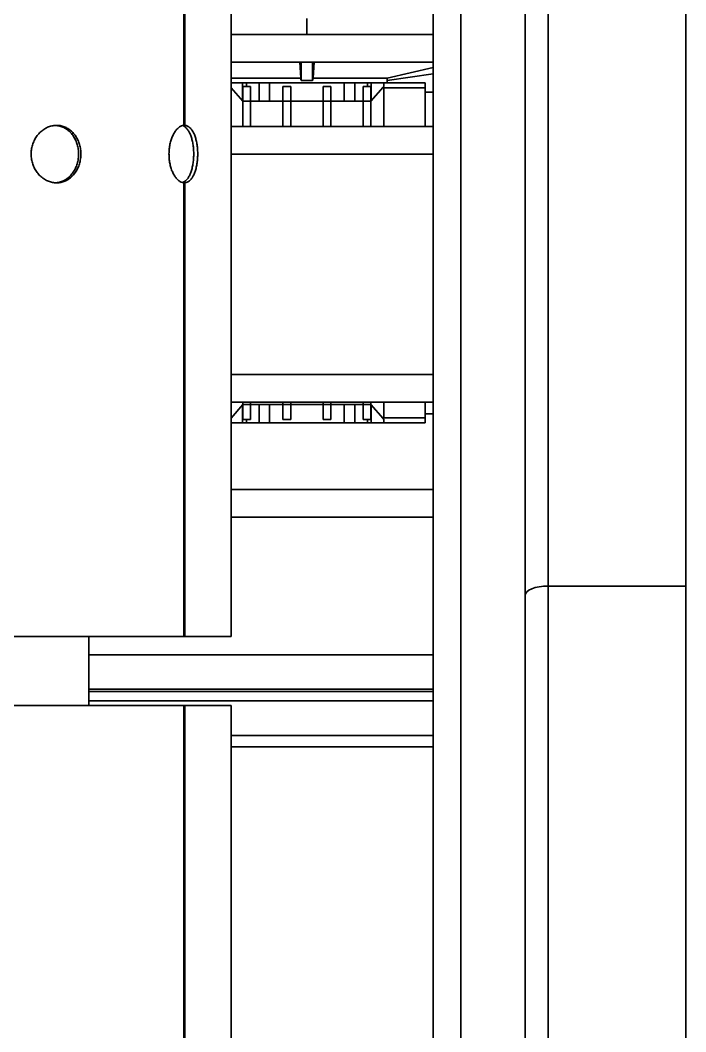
# Model space of a CAD drawing. Header units: millimetres. Extents: x -1052 to 3351, y 0 to 2015.
# Drawn here: x -363.04 to -358.75, y 1708.83 to 1715.34 of the extents above; entities that cross this region are included whole.
import ezdxf

# ---------------------------------------------------------------- set-up
doc = ezdxf.new("R2010")
doc.units = ezdxf.units.MM

msp = doc.modelspace()

# ---------------------------------------------------------------- linework, layer by layer
at = {"color": 7, "linetype": 'Continuous', "lineweight": 35}
for p, q in [((-360.2004, 1726.8775), (-360.2004, 1700.8264)), ((-360.2004, 1726.8775), (-360.2004, 1700.8264)), ((-359.6383, 1711.6983), (-359.6383, 1721.0172)), ((-359.6383, 1711.6983), (-359.6383, 1721.0172)), ((-358.7508, 1711.6983), (-358.7508, 1721.0172)), ((-358.7508, 1711.6983), (-358.7508, 1721.0172)), ((-359.7863, 1711.6371), (-359.7863, 1720.808)), ((-359.7863, 1711.6371), (-359.7863, 1720.808)), ((-360.3779, 1719.464), (-360.3779, 1714.6567)), ((-360.3779, 1719.464), (-360.3779, 1714.6567)), ((-361.9845, 1714.6639), (-361.9845, 1717.5855)), ((-361.9845, 1714.6639), (-361.9845, 1717.5855)), ((-361.9772, 1717.5855), (-361.9772, 1714.6639)), ((-361.9772, 1717.5855), (-361.9772, 1714.6639)), ((-361.6796, 1711.3729), (-361.6796, 1717.5855)), ((-361.6796, 1711.3729), (-361.6796, 1717.5855)), ((-361.1915, 1715.3519), (-361.1915, 1715.2484)), ((-361.1915, 1715.3519), (-361.1915, 1715.2484)), ((-360.3779, 1715.2484), (-361.6796, 1715.2484)), ((-361.1915, 1715.2484), (-361.6796, 1715.2484)), ((-360.3779, 1715.2484), (-361.6796, 1715.2484)), ((-361.1915, 1715.2484), (-361.6796, 1715.2484)), ((-360.3779, 1715.2484), (-361.1915, 1715.2484)), ((-360.3779, 1715.2484), (-361.1915, 1715.2484)), ((-360.3779, 1715.0709), (-361.6796, 1715.0709)), ((-360.3779, 1715.0709), (-361.6796, 1715.0709)), ((-361.2379, 1715.0709), (-361.2311, 1714.9673)), ((-361.2379, 1715.0709), (-361.2311, 1714.9673)), ((-361.2285, 1714.9525), (-361.2285, 1715.0709)), ((-361.2285, 1714.9525), (-361.2285, 1715.0709)), ((-361.1545, 1714.9525), (-361.1545, 1715.0709)), ((-361.1545, 1714.9525), (-361.1545, 1715.0709)), ((-361.1451, 1715.0709), (-361.1519, 1714.9673)), ((-361.1451, 1715.0709), (-361.1519, 1714.9673)), ((-360.3779, 1715.0367), (-360.6753, 1714.9673)), ((-360.3779, 1715.0367), (-360.6753, 1714.9673)), ((-361.2311, 1714.9673), (-361.6796, 1714.9673)), ((-361.2311, 1714.9673), (-361.6796, 1714.9673)), ((-360.6753, 1714.9673), (-361.1519, 1714.9673)), ((-360.6753, 1714.9673), (-361.1519, 1714.9673)), ((-360.6751, 1714.9525), (-360.3779, 1714.9956)), ((-360.6751, 1714.9525), (-360.3779, 1714.9956)), ((-361.5814, 1714.9377), (-361.6796, 1714.9377)), ((-361.5814, 1714.9377), (-361.6796, 1714.9377)), ((-361.6796, 1714.9064), (-361.6042, 1714.8194)), ((-361.6796, 1714.9064), (-361.6042, 1714.8194)), ((-361.6055, 1714.9377), (-361.6055, 1714.8209)), ((-361.6055, 1714.9377), (-361.6055, 1714.8209)), ((-361.5546, 1714.9149), (-361.6042, 1714.9149)), ((-361.6042, 1714.9149), (-361.6042, 1714.8194)), ((-361.5546, 1714.9149), (-361.6042, 1714.9149)), ((-361.6042, 1714.9149), (-361.6042, 1714.8194)), ((-361.5814, 1714.9377), (-361.5814, 1714.9149)), ((-361.5814, 1714.9377), (-361.5814, 1714.9149)), ((-361.5325, 1714.9377), (-361.581, 1714.9377)), ((-361.5325, 1714.9377), (-361.581, 1714.9377)), ((-361.5546, 1714.9149), (-361.5546, 1714.8194)), ((-361.5546, 1714.9149), (-361.5546, 1714.8194)), ((-360.8505, 1714.9377), (-361.5325, 1714.9377)), ((-360.8505, 1714.9377), (-361.5325, 1714.9377)), ((-361.4993, 1714.9377), (-361.4993, 1714.8194)), ((-361.4993, 1714.9377), (-361.4993, 1714.8194)), ((-361.4318, 1714.9377), (-361.4318, 1714.8194)), ((-361.4318, 1714.9377), (-361.4318, 1714.8194)), ((-361.296, 1714.9149), (-361.3456, 1714.9149)), ((-361.3456, 1714.8194), (-361.3456, 1714.9149)), ((-361.296, 1714.9149), (-361.3456, 1714.9149)), ((-361.3456, 1714.8194), (-361.3456, 1714.9149)), ((-361.296, 1714.9149), (-361.296, 1714.8194)), ((-361.296, 1714.9149), (-361.296, 1714.8194)), ((-361.0374, 1714.9149), (-361.087, 1714.9149)), ((-361.087, 1714.8194), (-361.087, 1714.9149)), ((-361.0374, 1714.9149), (-361.087, 1714.9149)), ((-361.087, 1714.8194), (-361.087, 1714.9149)), ((-361.0374, 1714.9149), (-361.0374, 1714.8194)), ((-361.0374, 1714.9149), (-361.0374, 1714.8194)), ((-360.9511, 1714.9377), (-360.9511, 1714.8194)), ((-360.9511, 1714.9377), (-360.9511, 1714.8194)), ((-360.8837, 1714.9377), (-360.8837, 1714.8194)), ((-360.8837, 1714.9377), (-360.8837, 1714.8194)), ((-360.8019, 1714.9377), (-360.8505, 1714.9377)), ((-360.8019, 1714.9377), (-360.8505, 1714.9377)), ((-360.7788, 1714.9149), (-360.8284, 1714.9149)), ((-360.8284, 1714.8194), (-360.8284, 1714.9149)), ((-360.7788, 1714.9149), (-360.8284, 1714.9149)), ((-360.8284, 1714.8194), (-360.8284, 1714.9149)), ((-360.696, 1714.9377), (-360.8016, 1714.9377)), ((-360.8016, 1714.9149), (-360.8016, 1714.9377)), ((-360.696, 1714.9377), (-360.8016, 1714.9377)), ((-360.8016, 1714.9149), (-360.8016, 1714.9377)), ((-360.7788, 1714.9149), (-360.7788, 1714.8194)), ((-360.7788, 1714.9149), (-360.7788, 1714.8194)), ((-360.7788, 1714.8194), (-360.6998, 1714.9104)), ((-360.7788, 1714.8194), (-360.6998, 1714.9104)), ((-360.7775, 1714.8209), (-360.7775, 1714.9377)), ((-360.7775, 1714.8209), (-360.7775, 1714.9377)), ((-360.6998, 1714.9104), (-360.696, 1714.9149)), ((-360.6998, 1714.9104), (-360.696, 1714.9149)), ((-360.6998, 1714.9104), (-360.696, 1714.9049)), ((-360.6998, 1714.9104), (-360.696, 1714.9049)), ((-360.696, 1714.9377), (-360.696, 1714.9149)), ((-360.4297, 1714.9377), (-360.696, 1714.9377)), ((-360.696, 1714.9377), (-360.696, 1714.9149)), ((-360.4297, 1714.9377), (-360.696, 1714.9377)), ((-360.696, 1714.6567), (-360.696, 1714.9049)), ((-360.4297, 1714.9049), (-360.696, 1714.9049)), ((-360.696, 1714.6567), (-360.696, 1714.9049)), ((-360.4297, 1714.9049), (-360.696, 1714.9049)), ((-360.6738, 1714.9527), (-360.6738, 1714.9377)), ((-360.6738, 1714.9527), (-360.6738, 1714.9377)), ((-360.4297, 1714.9049), (-360.4297, 1714.9377)), ((-360.4297, 1714.9049), (-360.4297, 1714.9377)), ((-360.4297, 1714.6567), (-360.4297, 1714.9049)), ((-360.4297, 1714.6567), (-360.4297, 1714.9049)), ((-360.4297, 1714.8786), (-360.3779, 1714.8786)), ((-360.4297, 1714.8786), (-360.3779, 1714.8786)), ((-361.6042, 1714.6567), (-361.6042, 1714.8194)), ((-361.5546, 1714.8194), (-361.6042, 1714.8194)), ((-361.6042, 1714.6567), (-361.6042, 1714.8194)), ((-361.5546, 1714.8194), (-361.6042, 1714.8194)), ((-361.5546, 1714.6567), (-361.5546, 1714.8194)), ((-361.5546, 1714.8194), (-361.3456, 1714.8194)), ((-361.5546, 1714.6567), (-361.5546, 1714.8194)), ((-361.5546, 1714.8194), (-361.3456, 1714.8194)), ((-361.3456, 1714.6567), (-361.3456, 1714.8194)), ((-361.296, 1714.8194), (-361.3456, 1714.8194)), ((-361.3456, 1714.6567), (-361.3456, 1714.8194)), ((-361.296, 1714.8194), (-361.3456, 1714.8194)), ((-361.296, 1714.6567), (-361.296, 1714.8194)), ((-361.296, 1714.8194), (-361.087, 1714.8194)), ((-361.296, 1714.6567), (-361.296, 1714.8194)), ((-361.296, 1714.8194), (-361.087, 1714.8194)), ((-361.087, 1714.6567), (-361.087, 1714.8194)), ((-361.0374, 1714.8194), (-361.087, 1714.8194)), ((-361.087, 1714.6567), (-361.087, 1714.8194)), ((-361.0374, 1714.8194), (-361.087, 1714.8194)), ((-361.0374, 1714.6567), (-361.0374, 1714.8194)), ((-361.0374, 1714.8194), (-360.8284, 1714.8194)), ((-361.0374, 1714.6567), (-361.0374, 1714.8194)), ((-361.0374, 1714.8194), (-360.8284, 1714.8194)), ((-360.7788, 1714.8194), (-360.8284, 1714.8194)), ((-360.8284, 1714.6567), (-360.8284, 1714.8194)), ((-360.7788, 1714.8194), (-360.8284, 1714.8194)), ((-360.8284, 1714.6567), (-360.8284, 1714.8194)), ((-360.7788, 1714.6567), (-360.7788, 1714.8194)), ((-360.7788, 1714.6567), (-360.7788, 1714.8194)), ((-361.9772, 1714.6639), (-361.9845, 1714.6639)), ((-361.9772, 1714.6639), (-361.9845, 1714.6639)), ((-360.3779, 1714.6567), (-361.6796, 1714.6567)), ((-360.3779, 1714.6567), (-361.6796, 1714.6567)), ((-360.3779, 1714.6567), (-360.3779, 1714.4792)), ((-360.3779, 1714.6567), (-360.3779, 1714.4792)), ((-360.3779, 1714.4792), (-361.6796, 1714.4792)), ((-360.3779, 1714.4792), (-361.6796, 1714.4792)), ((-360.3779, 1714.4792), (-360.3779, 1713.0592)), ((-360.3779, 1714.4792), (-360.3779, 1713.0592)), ((-361.9845, 1714.2945), (-361.9772, 1714.2945)), ((-361.9845, 1711.3729), (-361.9845, 1714.2945)), ((-361.9845, 1714.2945), (-361.9772, 1714.2945)), ((-361.9845, 1711.3729), (-361.9845, 1714.2945)), ((-361.9772, 1714.2945), (-361.9772, 1711.3729)), ((-361.9772, 1714.2945), (-361.9772, 1711.3729)), ((-360.3779, 1713.0592), (-361.6796, 1713.0592)), ((-360.3779, 1713.0592), (-361.6796, 1713.0592)), ((-360.3779, 1713.0592), (-360.3779, 1712.8817)), ((-360.3779, 1713.0592), (-360.3779, 1712.8817)), ((-360.3779, 1712.8817), (-361.6796, 1712.8817)), ((-360.3779, 1712.8817), (-361.6796, 1712.8817)), ((-361.6042, 1712.8669), (-361.6042, 1712.8817)), ((-361.6042, 1712.8669), (-361.6042, 1712.8817)), ((-361.5546, 1712.8669), (-361.5546, 1712.8817)), ((-361.5546, 1712.8669), (-361.5546, 1712.8817)), ((-361.3456, 1712.8669), (-361.3456, 1712.8817)), ((-361.3456, 1712.8669), (-361.3456, 1712.8817)), ((-361.296, 1712.8669), (-361.296, 1712.8817)), ((-361.296, 1712.8669), (-361.296, 1712.8817)), ((-361.087, 1712.8669), (-361.087, 1712.8817)), ((-361.087, 1712.8669), (-361.087, 1712.8817)), ((-361.0374, 1712.8669), (-361.0374, 1712.8817)), ((-361.0374, 1712.8669), (-361.0374, 1712.8817)), ((-360.8284, 1712.8669), (-360.8284, 1712.8817)), ((-360.8284, 1712.8669), (-360.8284, 1712.8817)), ((-360.7788, 1712.8669), (-360.7788, 1712.8817)), ((-360.7788, 1712.8669), (-360.7788, 1712.8817)), ((-360.696, 1712.7814), (-360.696, 1712.8817)), ((-360.696, 1712.7814), (-360.696, 1712.8817)), ((-360.4297, 1712.7814), (-360.4297, 1712.8817)), ((-360.4297, 1712.7814), (-360.4297, 1712.8817)), ((-360.3779, 1712.8817), (-360.3779, 1705.2639)), ((-360.3779, 1712.8817), (-360.3779, 1705.2639)), ((-361.6042, 1712.8669), (-361.6796, 1712.7799)), ((-361.6042, 1712.8669), (-361.6796, 1712.7799)), ((-361.6055, 1712.7486), (-361.6055, 1712.8654)), ((-361.6055, 1712.7486), (-361.6055, 1712.8654)), ((-361.5546, 1712.8669), (-361.6042, 1712.8669)), ((-361.6042, 1712.8669), (-361.6042, 1712.7714)), ((-361.5546, 1712.8669), (-361.6042, 1712.8669)), ((-361.6042, 1712.8669), (-361.6042, 1712.7714)), ((-361.5546, 1712.8669), (-361.5546, 1712.7714)), ((-361.3456, 1712.8669), (-361.5546, 1712.8669)), ((-361.5546, 1712.8669), (-361.5546, 1712.7714)), ((-361.3456, 1712.8669), (-361.5546, 1712.8669)), ((-361.4993, 1712.7486), (-361.4993, 1712.8669)), ((-361.4993, 1712.7486), (-361.4993, 1712.8669)), ((-361.4318, 1712.7486), (-361.4318, 1712.8669)), ((-361.4318, 1712.7486), (-361.4318, 1712.8669)), ((-361.296, 1712.8669), (-361.3456, 1712.8669)), ((-361.3456, 1712.7714), (-361.3456, 1712.8669)), ((-361.296, 1712.8669), (-361.3456, 1712.8669)), ((-361.3456, 1712.7714), (-361.3456, 1712.8669)), ((-361.296, 1712.8669), (-361.296, 1712.7714)), ((-361.087, 1712.8669), (-361.296, 1712.8669)), ((-361.296, 1712.8669), (-361.296, 1712.7714)), ((-361.087, 1712.8669), (-361.296, 1712.8669)), ((-361.0374, 1712.8669), (-361.087, 1712.8669)), ((-361.087, 1712.7714), (-361.087, 1712.8669)), ((-361.0374, 1712.8669), (-361.087, 1712.8669)), ((-361.087, 1712.7714), (-361.087, 1712.8669)), ((-361.0374, 1712.8669), (-361.0374, 1712.7714)), ((-360.8284, 1712.8669), (-361.0374, 1712.8669)), ((-361.0374, 1712.8669), (-361.0374, 1712.7714)), ((-360.8284, 1712.8669), (-361.0374, 1712.8669)), ((-360.9511, 1712.7486), (-360.9511, 1712.8669)), ((-360.9511, 1712.7486), (-360.9511, 1712.8669)), ((-360.8837, 1712.7486), (-360.8837, 1712.8669)), ((-360.8837, 1712.7486), (-360.8837, 1712.8669)), ((-360.7788, 1712.8669), (-360.8284, 1712.8669)), ((-360.8284, 1712.7714), (-360.8284, 1712.8669)), ((-360.7788, 1712.8669), (-360.8284, 1712.8669)), ((-360.8284, 1712.7714), (-360.8284, 1712.8669)), ((-360.6998, 1712.7759), (-360.7788, 1712.8669)), ((-360.7788, 1712.8669), (-360.7788, 1712.7714)), ((-360.6998, 1712.7759), (-360.7788, 1712.8669)), ((-360.7788, 1712.8669), (-360.7788, 1712.7714)), ((-360.7775, 1712.8654), (-360.7775, 1712.7486)), ((-360.7775, 1712.8654), (-360.7775, 1712.7486)), ((-361.6796, 1712.7486), (-361.6055, 1712.7486)), ((-361.6796, 1712.7486), (-361.6055, 1712.7486)), ((-361.5814, 1712.7486), (-361.6055, 1712.7486)), ((-361.5814, 1712.7486), (-361.6055, 1712.7486)), ((-361.5546, 1712.7714), (-361.6042, 1712.7714)), ((-361.5546, 1712.7714), (-361.6042, 1712.7714)), ((-361.5814, 1712.7714), (-361.5814, 1712.7486)), ((-361.5814, 1712.7714), (-361.5814, 1712.7486)), ((-361.4993, 1712.7486), (-361.5814, 1712.7486)), ((-361.4993, 1712.7486), (-361.5814, 1712.7486)), ((-361.4318, 1712.7486), (-361.4993, 1712.7486)), ((-361.4318, 1712.7486), (-361.4993, 1712.7486)), ((-360.9511, 1712.7486), (-361.4318, 1712.7486)), ((-360.9511, 1712.7486), (-361.4318, 1712.7486)), ((-361.296, 1712.7714), (-361.3456, 1712.7714)), ((-361.296, 1712.7714), (-361.3456, 1712.7714)), ((-361.0374, 1712.7714), (-361.087, 1712.7714)), ((-361.0374, 1712.7714), (-361.087, 1712.7714)), ((-360.8837, 1712.7486), (-360.9511, 1712.7486)), ((-360.8837, 1712.7486), (-360.9511, 1712.7486)), ((-360.8016, 1712.7486), (-360.8837, 1712.7486)), ((-360.8016, 1712.7486), (-360.8837, 1712.7486)), ((-360.7788, 1712.7714), (-360.8284, 1712.7714)), ((-360.7788, 1712.7714), (-360.8284, 1712.7714)), ((-360.8016, 1712.7486), (-360.8016, 1712.7714)), ((-360.8016, 1712.7486), (-360.8016, 1712.7714)), ((-360.7775, 1712.7486), (-360.8016, 1712.7486)), ((-360.7775, 1712.7486), (-360.8016, 1712.7486)), ((-360.7775, 1712.7486), (-360.696, 1712.7486)), ((-360.7775, 1712.7486), (-360.696, 1712.7486)), ((-360.696, 1712.7814), (-360.6998, 1712.7759)), ((-360.696, 1712.7814), (-360.6998, 1712.7759)), ((-360.696, 1712.7714), (-360.6998, 1712.7759)), ((-360.696, 1712.7714), (-360.6998, 1712.7759)), ((-360.4297, 1712.7814), (-360.696, 1712.7814)), ((-360.4297, 1712.7814), (-360.696, 1712.7814)), ((-360.696, 1712.7714), (-360.696, 1712.7486)), ((-360.696, 1712.7714), (-360.696, 1712.7486)), ((-360.4297, 1712.7486), (-360.696, 1712.7486)), ((-360.4297, 1712.7486), (-360.696, 1712.7486)), ((-360.3779, 1712.8077), (-360.4297, 1712.8077)), ((-360.3779, 1712.8077), (-360.4297, 1712.8077)), ((-360.4297, 1712.7486), (-360.4297, 1712.7814)), ((-360.4297, 1712.7486), (-360.4297, 1712.7814)), ((-360.3779, 1712.3196), (-361.6796, 1712.3196)), ((-360.3779, 1712.3196), (-361.6796, 1712.3196)), ((-360.3779, 1712.1421), (-361.6796, 1712.1421)), ((-360.3779, 1712.1421), (-361.6796, 1712.1421)), ((-359.7863, 1699.7835), (-359.7863, 1711.6371)), ((-359.7863, 1699.7835), (-359.7863, 1711.6371)), ((-359.6383, 1711.6983), (-358.7508, 1711.6983)), ((-359.6383, 1699.7835), (-359.6383, 1711.6983)), ((-359.6383, 1711.6983), (-358.7508, 1711.6983)), ((-359.6383, 1699.7835), (-359.6383, 1711.6983)), ((-358.7508, 1699.7835), (-358.7508, 1711.6983)), ((-358.7508, 1699.7835), (-358.7508, 1711.6983)), ((-361.9845, 1711.3729), (-363.4548, 1711.3729)), ((-361.9845, 1711.3729), (-363.4548, 1711.3729)), ((-362.5967, 1710.9292), (-362.5967, 1711.3729)), ((-362.5967, 1710.9292), (-362.5967, 1711.3729)), ((-361.9845, 1711.3729), (-361.9772, 1711.3729)), ((-361.9845, 1711.3729), (-361.9772, 1711.3729)), ((-361.6796, 1711.3729), (-361.9772, 1711.3729)), ((-361.6796, 1711.3729), (-361.9772, 1711.3729)), ((-360.3779, 1711.2546), (-362.5967, 1711.2546)), ((-360.3779, 1711.2546), (-362.5967, 1711.2546)), ((-360.3779, 1711.0342), (-362.5967, 1711.0342)), ((-360.3779, 1711.0342), (-362.5967, 1711.0342)), ((-360.3779, 1711.0194), (-362.5967, 1711.0194)), ((-360.3779, 1711.0194), (-362.5967, 1711.0194)), ((-363.4548, 1710.9292), (-361.9845, 1710.9292)), ((-363.4548, 1710.9292), (-361.9845, 1710.9292)), ((-360.3779, 1710.9587), (-362.5967, 1710.9587)), ((-360.3779, 1710.9587), (-362.5967, 1710.9587)), ((-361.9845, 1710.9292), (-361.9772, 1710.9292)), ((-361.9845, 1708.0076), (-361.9845, 1710.9292)), ((-361.9845, 1710.9292), (-361.9772, 1710.9292)), ((-361.9845, 1708.0076), (-361.9845, 1710.9292)), ((-361.9772, 1710.9292), (-361.9772, 1708.0076)), ((-361.9772, 1710.9292), (-361.6796, 1710.9292)), ((-361.9772, 1710.9292), (-361.9772, 1708.0076)), ((-361.9772, 1710.9292), (-361.6796, 1710.9292)), ((-361.6796, 1704.7166), (-361.6796, 1710.9292)), ((-361.6796, 1704.7166), (-361.6796, 1710.9292)), ((-360.3779, 1710.7369), (-361.6796, 1710.7369)), ((-360.3779, 1710.7369), (-361.6796, 1710.7369)), ((-360.3779, 1710.6629), (-361.6796, 1710.6629)), ((-360.3779, 1710.6629), (-361.6796, 1710.6629))]:
    msp.add_line(p, q, dxfattribs=at)
msp.add_ellipse((-359.6383, 1711.6371), major_axis=(0.1479, 0), ratio=0.414214, start_param=1.570796, end_param=3.141593, dxfattribs=at)
msp.add_ellipse((-359.6383, 1711.6371), major_axis=(0.1479, 0), ratio=0.414214, start_param=1.570796, end_param=3.141593, dxfattribs=at)
msp.add_ellipse((-359.6383, 1711.6371), major_axis=(0.1479, 0), ratio=0.414214, start_param=1.570796, end_param=3.141593, dxfattribs=at)
msp.add_ellipse((-359.6383, 1711.6371), major_axis=(0.1479, 0), ratio=0.414214, start_param=1.570796, end_param=3.141593, dxfattribs=at)
for points, knots in [([(-361.2311, 1714.9673), (-361.2306, 1714.9646), (-361.2297, 1714.9596), (-361.2288, 1714.9547), (-361.2285, 1714.9525)], [0, 0, 0, 0, 0.569989, 1.017755, 1.017755, 1.017755, 1.017755]), ([(-361.2311, 1714.9673), (-361.2306, 1714.9646), (-361.2297, 1714.9596), (-361.2288, 1714.9547), (-361.2285, 1714.9525)], [0, 0, 0, 0, 0.569989, 1.017755, 1.017755, 1.017755, 1.017755]), ([(-361.1519, 1714.9673), (-361.1524, 1714.9646), (-361.1533, 1714.9596), (-361.1541, 1714.9547), (-361.1545, 1714.9525)], [0, 0, 0, 0, 0.569989, 1.017755, 1.017755, 1.017755, 1.017755]), ([(-361.1519, 1714.9673), (-361.1524, 1714.9646), (-361.1533, 1714.9596), (-361.1541, 1714.9547), (-361.1545, 1714.9525)], [0, 0, 0, 0, 0.569989, 1.017755, 1.017755, 1.017755, 1.017755]), ([(-360.6753, 1714.9673), (-360.6753, 1714.9646), (-360.6752, 1714.9596), (-360.6751, 1714.9547), (-360.6751, 1714.9525)], [0, 0, 0, 0, 0.561523, 1.002634, 1.002634, 1.002634, 1.002634]), ([(-360.6753, 1714.9673), (-360.6753, 1714.9646), (-360.6752, 1714.9596), (-360.6751, 1714.9547), (-360.6751, 1714.9525)], [0, 0, 0, 0, 0.561523, 1.002634, 1.002634, 1.002634, 1.002634]), ([(-361.1545, 1714.9525), (-361.1683, 1714.9526), (-361.193, 1714.9528), (-361.2176, 1714.9526), (-361.2285, 1714.9525)], [0, 0, 0, 0, 2.800031, 5.00007, 5.00007, 5.00007, 5.00007]), ([(-361.1545, 1714.9525), (-361.1683, 1714.9526), (-361.193, 1714.9528), (-361.2176, 1714.9526), (-361.2285, 1714.9525)], [0, 0, 0, 0, 2.800031, 5.00007, 5.00007, 5.00007, 5.00007]), ([(-362.6475, 1714.4792), (-362.6479, 1714.4896), (-362.6488, 1714.5103), (-362.6554, 1714.5406), (-362.6659, 1714.5691), (-362.6804, 1714.5951), (-362.6983, 1714.6177), (-362.7193, 1714.6366), (-362.7429, 1714.6509), (-362.7684, 1714.6604), (-362.7951, 1714.6647), (-362.8222, 1714.6638), (-362.8489, 1714.6576), (-362.8746, 1714.6464), (-362.8984, 1714.6305), (-362.9197, 1714.6103), (-362.9377, 1714.5864), (-362.9521, 1714.5594), (-362.9621, 1714.5301), (-362.9675, 1714.4994), (-362.9682, 1714.4681), (-362.9642, 1714.4372), (-362.9554, 1714.4075), (-362.9425, 1714.3798), (-362.9255, 1714.355), (-362.9051, 1714.3335), (-362.8819, 1714.3163), (-362.8566, 1714.3036), (-362.83, 1714.2959), (-362.8029, 1714.2934), (-362.7761, 1714.2963), (-362.7503, 1714.3042), (-362.7262, 1714.3171), (-362.7043, 1714.3345), (-362.6854, 1714.3562), (-362.6698, 1714.3812), (-362.6582, 1714.4092), (-362.6494, 1714.4419), (-362.6482, 1714.4658), (-362.6475, 1714.4792)], [0, 0, 0, 0, 1.964636, 3.929304, 5.893942, 7.858482, 9.827249, 11.795931, 13.767587, 15.739064, 17.706045, 19.673086, 21.635303, 23.597549, 25.562252, 27.526915, 29.497317, 31.467833, 33.438461, 35.409193, 37.373969, 39.338874, 41.301014, 43.263255, 45.229825, 47.19664, 49.168134, 51.139521, 53.108583, 55.077547, 57.040776, 59.003922, 60.966914, 62.930048, 64.898814, 66.867692, 68.839208, 70.810735, 73.350338, 73.350338, 73.350338, 73.350338]), ([(-362.6475, 1714.4792), (-362.6479, 1714.4896), (-362.6488, 1714.5103), (-362.6554, 1714.5406), (-362.6659, 1714.5691), (-362.6804, 1714.5951), (-362.6983, 1714.6177), (-362.7193, 1714.6366), (-362.7429, 1714.6509), (-362.7684, 1714.6604), (-362.7951, 1714.6647), (-362.8222, 1714.6638), (-362.8489, 1714.6576), (-362.8746, 1714.6464), (-362.8984, 1714.6305), (-362.9197, 1714.6103), (-362.9377, 1714.5864), (-362.9521, 1714.5594), (-362.9621, 1714.5301), (-362.9675, 1714.4994), (-362.9682, 1714.4681), (-362.9642, 1714.4372), (-362.9554, 1714.4075), (-362.9425, 1714.3798), (-362.9255, 1714.355), (-362.9051, 1714.3335), (-362.8819, 1714.3163), (-362.8566, 1714.3036), (-362.83, 1714.2959), (-362.8029, 1714.2934), (-362.7761, 1714.2963), (-362.7503, 1714.3042), (-362.7262, 1714.3171), (-362.7043, 1714.3345), (-362.6854, 1714.3562), (-362.6698, 1714.3812), (-362.6582, 1714.4092), (-362.6494, 1714.4419), (-362.6482, 1714.4658), (-362.6475, 1714.4792)], [0, 0, 0, 0, 1.964636, 3.929304, 5.893942, 7.858482, 9.827249, 11.795931, 13.767587, 15.739064, 17.706045, 19.673086, 21.635303, 23.597549, 25.562252, 27.526915, 29.497317, 31.467833, 33.438461, 35.409193, 37.373969, 39.338874, 41.301014, 43.263255, 45.229825, 47.19664, 49.168134, 51.139521, 53.108583, 55.077547, 57.040776, 59.003922, 60.966914, 62.930048, 64.898814, 66.867692, 68.839208, 70.810735, 73.350338, 73.350338, 73.350338, 73.350338]), ([(-362.6623, 1714.4792), (-362.6627, 1714.4896), (-362.6636, 1714.5103), (-362.6702, 1714.5406), (-362.6808, 1714.5691), (-362.6952, 1714.5951), (-362.7131, 1714.6177), (-362.7341, 1714.6366), (-362.7577, 1714.6508), (-362.7823, 1714.6604), (-362.7993, 1714.6624), (-362.8074, 1714.6634)], [0, 0, 0, 0, 1.952985, 3.905985, 5.858788, 7.811587, 9.768518, 11.725649, 13.685644, 15.645477, 17.410896, 17.410896, 17.410896, 17.410896]), ([(-362.6623, 1714.4792), (-362.6627, 1714.4896), (-362.6636, 1714.5103), (-362.6702, 1714.5406), (-362.6808, 1714.5691), (-362.6952, 1714.5951), (-362.7131, 1714.6177), (-362.7341, 1714.6366), (-362.7577, 1714.6508), (-362.7823, 1714.6604), (-362.7993, 1714.6624), (-362.8074, 1714.6634)], [0, 0, 0, 0, 1.952985, 3.905985, 5.858788, 7.811587, 9.768518, 11.725649, 13.685644, 15.645477, 17.410896, 17.410896, 17.410896, 17.410896]), ([(-361.9845, 1714.6639), (-361.9898, 1714.663), (-362.0003, 1714.6612), (-362.0159, 1714.6519), (-362.0307, 1714.638), (-362.0445, 1714.6197), (-362.0565, 1714.5973), (-362.0665, 1714.5715), (-362.0739, 1714.5431), (-362.0786, 1714.5129), (-362.0804, 1714.4818), (-362.0791, 1714.4506), (-362.0749, 1714.4203), (-362.0679, 1714.3916), (-362.0584, 1714.3655), (-362.0467, 1714.3424), (-362.0332, 1714.3233), (-362.0181, 1714.3082), (-362.0016, 1714.2976), (-361.9902, 1714.2955), (-361.9845, 1714.2945)], [0, 0, 0, 0, 1.66019, 3.32061, 4.980676, 6.64074, 8.304507, 9.968216, 11.633603, 13.298824, 14.959886, 16.621013, 18.278508, 19.935919, 21.596252, 23.256473, 24.921483, 26.586472, 28.38988, 30.193287, 30.193287, 30.193287, 30.193287]), ([(-361.9845, 1714.6639), (-361.9898, 1714.663), (-362.0003, 1714.6612), (-362.0159, 1714.6519), (-362.0307, 1714.638), (-362.0445, 1714.6197), (-362.0565, 1714.5973), (-362.0665, 1714.5715), (-362.0739, 1714.5431), (-362.0786, 1714.5129), (-362.0804, 1714.4818), (-362.0791, 1714.4506), (-362.0749, 1714.4203), (-362.0679, 1714.3916), (-362.0584, 1714.3655), (-362.0467, 1714.3424), (-362.0332, 1714.3233), (-362.0181, 1714.3082), (-362.0016, 1714.2976), (-361.9902, 1714.2955), (-361.9845, 1714.2945)], [0, 0, 0, 0, 1.66019, 3.32061, 4.980676, 6.64074, 8.304507, 9.968216, 11.633603, 13.298824, 14.959886, 16.621013, 18.278508, 19.935919, 21.596252, 23.256473, 24.921483, 26.586472, 28.38988, 30.193287, 30.193287, 30.193287, 30.193287]), ([(-361.9935, 1714.2968), (-361.9916, 1714.2972), (-361.9845, 1714.2987), (-361.9733, 1714.3066), (-361.9601, 1714.3202), (-361.9486, 1714.3386), (-361.9388, 1714.361), (-361.931, 1714.3866), (-361.9252, 1714.4151), (-361.9217, 1714.4452), (-361.9203, 1714.4765), (-361.9212, 1714.5075), (-361.9244, 1714.538), (-361.9297, 1714.5665), (-361.9372, 1714.5928), (-361.9466, 1714.6157), (-361.9578, 1714.6351), (-361.971, 1714.6497), (-361.981, 1714.6581), (-361.9867, 1714.6596), (-361.987, 1714.6596)], [0, 0, 0, 0, 0.623654, 2.317084, 3.962735, 5.655927, 7.305224, 9.002089, 10.652906, 12.351703, 13.997982, 15.692398, 17.335226, 19.025704, 20.6715, 22.364802, 24.015305, 25.713596, 27.49704, 27.599262, 27.599262, 27.599262, 27.599262]), ([(-361.9935, 1714.2968), (-361.9916, 1714.2972), (-361.9845, 1714.2987), (-361.9733, 1714.3066), (-361.9601, 1714.3202), (-361.9486, 1714.3386), (-361.9388, 1714.361), (-361.931, 1714.3866), (-361.9252, 1714.4151), (-361.9217, 1714.4452), (-361.9203, 1714.4765), (-361.9212, 1714.5075), (-361.9244, 1714.538), (-361.9297, 1714.5665), (-361.9372, 1714.5928), (-361.9466, 1714.6157), (-361.9578, 1714.6351), (-361.971, 1714.6497), (-361.981, 1714.6581), (-361.9867, 1714.6596), (-361.987, 1714.6596)], [0, 0, 0, 0, 0.623654, 2.317084, 3.962735, 5.655927, 7.305224, 9.002089, 10.652906, 12.351703, 13.997982, 15.692398, 17.335226, 19.025704, 20.6715, 22.364802, 24.015305, 25.713596, 27.49704, 27.599262, 27.599262, 27.599262, 27.599262]), ([(-361.9772, 1714.2945), (-361.972, 1714.2954), (-361.9618, 1714.2972), (-361.9475, 1714.3065), (-361.9344, 1714.3204), (-361.9229, 1714.3387), (-361.9131, 1714.3611), (-361.9052, 1714.3869), (-361.8995, 1714.4153), (-361.8959, 1714.4455), (-361.8946, 1714.4766), (-361.8956, 1714.5078), (-361.8987, 1714.5381), (-361.9041, 1714.5668), (-361.9116, 1714.5929), (-361.921, 1714.616), (-361.9323, 1714.6351), (-361.9455, 1714.6502), (-361.9605, 1714.6608), (-361.9716, 1714.6629), (-361.9772, 1714.6639)], [0, 0, 0, 0, 1.614083, 3.228187, 4.842145, 6.456013, 8.073459, 9.690841, 11.309901, 12.928799, 14.543633, 16.158537, 17.769893, 19.381349, 20.99536, 22.609363, 24.228073, 25.846727, 27.600006, 29.353221, 29.353221, 29.353221, 29.353221]), ([(-361.9772, 1714.2945), (-361.972, 1714.2954), (-361.9618, 1714.2972), (-361.9475, 1714.3065), (-361.9344, 1714.3204), (-361.9229, 1714.3387), (-361.9131, 1714.3611), (-361.9052, 1714.3869), (-361.8995, 1714.4153), (-361.8959, 1714.4455), (-361.8946, 1714.4766), (-361.8956, 1714.5078), (-361.8987, 1714.5381), (-361.9041, 1714.5668), (-361.9116, 1714.5929), (-361.921, 1714.616), (-361.9323, 1714.6351), (-361.9455, 1714.6502), (-361.9605, 1714.6608), (-361.9716, 1714.6629), (-361.9772, 1714.6639)], [0, 0, 0, 0, 1.614083, 3.228187, 4.842145, 6.456013, 8.073459, 9.690841, 11.309901, 12.928799, 14.543633, 16.158537, 17.769893, 19.381349, 20.99536, 22.609363, 24.228073, 25.846727, 27.600006, 29.353221, 29.353221, 29.353221, 29.353221]), ([(-362.8108, 1714.295), (-362.8042, 1714.2955), (-362.7886, 1714.2966), (-362.7651, 1714.3043), (-362.741, 1714.3171), (-362.7192, 1714.3345), (-362.7003, 1714.3561), (-362.6847, 1714.3812), (-362.673, 1714.4091), (-362.6642, 1714.4419), (-362.663, 1714.4658), (-362.6623, 1714.4792)], [0, 0, 0, 0, 1.444034, 3.393761, 5.343295, 7.292811, 9.2481, 11.203604, 13.16183, 15.119858, 17.644397, 17.644397, 17.644397, 17.644397]), ([(-362.8108, 1714.295), (-362.8042, 1714.2955), (-362.7886, 1714.2966), (-362.7651, 1714.3043), (-362.741, 1714.3171), (-362.7192, 1714.3345), (-362.7003, 1714.3561), (-362.6847, 1714.3812), (-362.673, 1714.4091), (-362.6642, 1714.4419), (-362.663, 1714.4658), (-362.6623, 1714.4792)], [0, 0, 0, 0, 1.444034, 3.393761, 5.343295, 7.292811, 9.2481, 11.203604, 13.16183, 15.119858, 17.644397, 17.644397, 17.644397, 17.644397])]:
    msp.add_open_spline(points, degree=3, knots=knots, dxfattribs=at)

doc.saveas('drawing.dxf')
